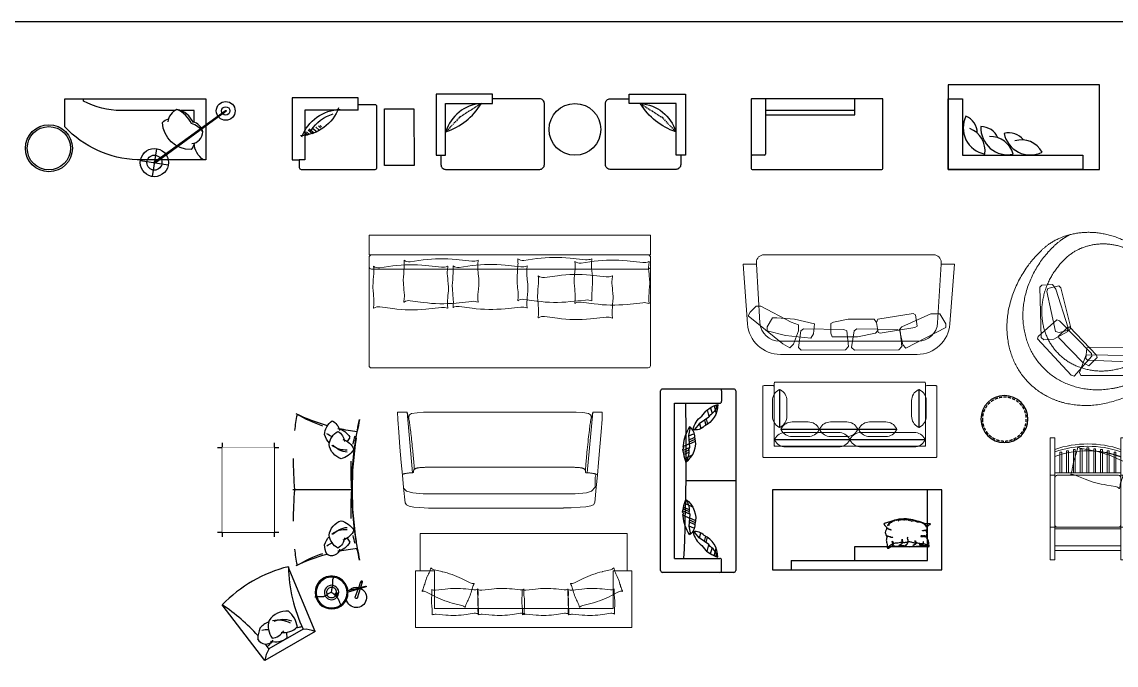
# Model space of a CAD drawing. Header units: millimetres. Extents: x 14385 to 129787, y 107826 to 186798.
# Drawn here: x 54210 to 65846, y 158991 to 165831 of the extents above; entities that cross this region are included whole.
import ezdxf

# ---------------------------------------------------------------- set-up
doc = ezdxf.new("R2010")
doc.units = ezdxf.units.MM
doc.header["$LTSCALE"] = 1000
doc.set_wipeout_variables(frame=1)
doc.linetypes.add('HIDDEN', pattern=[1.875, 1.25, -0.625])
doc.linetypes.add('HIDDEN2', pattern=[0.1875, 0.125, -0.0625])
doc.layers.add('FF-FURN', color=51, linetype='Continuous')
doc.layers.add('wipess', color=8, linetype='Continuous')

# ---------------------------------------------------------------- blocks, each defined once
blk = doc.blocks.new('Cushion-02')
at = {"color": 8}
for p, q in [((462, 21), (442, -63)), ((480, 15), (462, -57)), ((515, 7), (503, -43)), ((533, 5), (524, -34)), ((552, 3), (545, -24))]:
    blk.add_line(p, q, dxfattribs=at)
for points in [[(318, -32), (313, -55)], [(339, -22), (331, -59)], [(361, -16), (360, -17)], [(379, -15), (366, -67)], [(419, -1), (402, -76)]]:
    blk.add_lwpolyline(points, dxfattribs=at)
for centre, radius, start, end in [((294, -478), 561, 56.798, 124.4359), ((294, 480), 563, 235.9968, 303.9184), ((265, -490), 512, 68.3315, 110.5172)]:
    blk.add_arc(centre, radius, start, end, dxfattribs=at)
blk = doc.blocks.new('A$C2D9C62FA')
at = {"color": 0, "linetype": 'Continuous'}
for p, q in [((251, 1235), (260, 1293)), ((772, 1148), (251, 1235)), ((679, 588), (772, 1148)), ((679, 588), (736, 579))]:
    blk.add_line(p, q, dxfattribs=at)
blk.add_lwpolyline([(808, 566), (924, 1259), (273, 1367), (260, 1293), (181, 1306, 0.414214), (158, 1290), (29, 514, 0.414214), (45, 491), (683, 385, 0.414214), (706, 401), (736, 579), (808, 567)], format="xyb", dxfattribs=at)
blk.add_lwpolyline([(646, 308), (595, 0), (0, 99), (51, 407)], close=True, dxfattribs=at)
at = {"color": 3, "linetype": 'Continuous', "xscale": -0.7999999999999999, "yscale": 0.8, "zscale": 0.8, "rotation": 296.8172556218675}
blk.add_blockref('Cushion-02', (722, 798), dxfattribs=at)
blk = doc.blocks.new('做成ACAD TuKuai0654')
at = {"linetype": 'Continuous'}
for p, q in [((-756, -544, -508), (-2, 3, -508)), ((-750, -552, -508), (4, -5, -508))]:
    blk.add_line(p, q, dxfattribs=at)
for radius in [100, 5]:
    blk.add_circle((1, -1, -508), radius, dxfattribs=at)
at = {"linetype": 'Continuous', "ltscale": 0.4}
for radius in [150, 7]:
    blk.add_circle((-757, -551, -508), radius, dxfattribs=at)
at = {"color": 57, "linetype": 'Continuous', "ltscale": 0.4}
blk.add_circle((-757, -551, -508), 80, dxfattribs=at)
at = {"layer": 'FF-FURN', "color": 57, "linetype": 'Continuous', "ltscale": 0.4, "elevation": -508}
for points in [[(-734, -403), (-781, -699)], [(-905, -527), (-609, -574)]]:
    blk.add_lwpolyline(points, dxfattribs=at)
at = {"layer": 'FF-FURN', "color": 57, "linetype": 'Continuous', "ltscale": 0.4}
blk.add_circle((1, -1, -508), 45, dxfattribs=at)
blk = doc.blocks.new('做成ACAD TuKuai0655')
at = {"linetype": 'Continuous'}
for points in [[(0, 0), (0, -650), (-730, -650, -0.192731), (-1500, -300), (-1500, 0), (0, 0)], [(-330, -125), (-902, -125, -0.123635), (-1300, -25), (-1300, 0)], [(0, -650), (-25, -650, -0.233756), (-125, -471, -0.229854)]]:
    blk.add_lwpolyline(points, format="xyb", dxfattribs=at)
at = {"color": 57, "linetype": 'Continuous'}
for points in [[(-133, -257, 0.258955), (-307, -113, 0.270303), (-404, -246, -0.872847)], [(-125, -473, -0.165541), (-156, -539, -0.407809), (-462, -252, -0.121523), (-395, -213, 7.115464)], [(-150, -476, 0.393888), (-32, -350, 0.281154), (-137, -246, -9.61688)]]:
    blk.add_lwpolyline(points, format="xyb", dxfattribs=at)
at = {"color": 58, "linetype": 'Continuous'}
blk.add_lwpolyline([(-32, -350, 0.168627), (-153, -264, 0.178369), (-307, -113, 0.178662)], format="xyb", dxfattribs=at)
at = {"linetype": 'Continuous'}
blk.add_lwpolyline([(-125, -249), (-125, -125), (-264, -125)], dxfattribs=at)
blk.add_circle((-1669, -526), 250, dxfattribs=at)
at = {"color": 57, "linetype": 'Continuous'}
blk.add_circle((-1669, -526), 230, dxfattribs=at)
at = {"layer": 'FF-FURN', "color": 51, "linetype": 'Continuous'}
blk.add_blockref('做成ACAD TuKuai0654', (210, -128, -1819), dxfattribs=at)
blk = doc.blocks.new('做成ACAD TuKuai0609')
at = {"color": 56, "ltscale": 1000}
for centre, radius, start, end in [((-109, -706), 715, 81.2173, 121.9873), ((-315, 294), 431, 246.3085, 316.896)]:
    blk.add_arc(centre, radius, start, end, dxfattribs=at)
at = {"layer": 'FF-FURN', "color": 56, "linetype": 'HIDDEN', "ltscale": 0.010499}
blk.add_lwpolyline([(-488, -100), (-208, -74), (0, 0)], dxfattribs=at)
blk = doc.blocks.new('SHAFA01')
at = {"layer": 'FF-FURN', "color": 51, "linetype": 'Continuous'}
blk.add_lwpolyline([(650, 50), (750, 50, 0.414214), (800, 100), (800, 1100, 0.414214), (750, 1150), (100, 1150, 0.414214), (50, 1100), (50, 600)], format="xyb", dxfattribs=at)
blk.add_lwpolyline([(0, 0), (650, 0), (650, 100), (100, 100), (100, 600), (0, 600), (0, 0)], dxfattribs=at)
at = {"layer": 'FF-FURN', "color": 51, "linetype": 'Continuous', "extrusion": (0, 0, -1), "xscale": -0.9600000000030962, "yscale": 0.9600000000064028, "zscale": -0.9600000000030962, "rotation": 62.98222994405521}
blk.add_blockref('做成ACAD TuKuai0609', (-400, 103), dxfattribs=at)
blk = doc.blocks.new('SHAFA02')
at = {"layer": 'FF-FURN', "color": 51, "linetype": 'Continuous'}
blk.add_lwpolyline([(0, 0), (650, 0), (650, -100), (100, -100), (100, -600), (0, -600), (0, 0)], dxfattribs=at)
blk.add_lwpolyline([(650, -50), (750, -50, -0.414214), (800, -100), (800, -800, -0.414214), (750, -850), (100, -850, -0.414214), (50, -800), (50, -600)], format="xyb", dxfattribs=at)
at = {"layer": 'FF-FURN', "color": 51, "linetype": 'Continuous', "extrusion": (0, 0, -1), "xscale": 0.9600000000030962, "yscale": 0.9600000000030962, "zscale": -0.96, "rotation": 117.0177700559448}
blk.add_blockref('做成ACAD TuKuai0609', (-400, -103), dxfattribs=at)
blk = doc.blocks.new('A$C74F466AE')
blk.add_wipeout([(-471, 489), (-471, -411), (1139, -411), (1139, 489)])
for points in [[(-471, 489), (-471, -411), (1139, -411), (1139, 489)], [(-471, 339), (-321, 339), (-321, -261), (960, -261), (960, -411), (-471, -411)]]:
    blk.add_lwpolyline(points, close=True)
at = {"color": 55}
for centre, radius, start, end in [((-29, 30), 283, 153.6335, 259.0991), ((-364, -29), 202, 1.348, 66.2445), ((-327, -209), 247, 350.9072, 69.7304), ((159, 28), 283, 176.8455, 282.3111), ((-126, -158), 202, 24.56, 89.4565), ((-21, -309), 247, 14.1192, 92.9424), ((170, -224), 202, 38.6688, 103.5653), ((401, 26), 283, 190.9543, 296.4199), ((309, -344), 247, 28.228, 107.0512)]:
    blk.add_arc(centre, radius, start, end, dxfattribs=at)
blk = doc.blocks.new('coffee-table-01')
for p, q in [((6800, -12098), (7450, -12098)), ((6850, -12048), (6850, -13048)), ((7400, -12048), (7400, -13048)), ((6800, -12998), (7450, -12998))]:
    blk.add_line(p, q)
blk.add_wipeout([(6850, -12998), (6850, -12098), (7400, -12098), (7400, -12998)])
blk = doc.blocks.new('A$C5BD51438')
blk.add_wipeout([(-854, -1007), (0, -893), (0, 893), (-854, 1007), (-858, 955), (-862, 912), (-868, 835), (-877, 721), (-884, 597), (-890, 482), (-894, 385), (-898, 234), (-900, 170), (-901, 92), (-901, 39), (-901, 0), (-901, -101), (-900, -168), (-898, -247), (-896, -316), (-892, -430), (-889, -504), (-884, -611), (-869, -833), (-862, -915)])
at = {"lineweight": -3}
blk.add_line((-144, 0), (-901, 0), dxfattribs=at)
at = {"color": 55, "lineweight": -3}
for centre, radius, start, end in [((1765, 446), 2657, 168.8143, 173.2637), ((33, 2458), 1733, 239.6759, 251.5243), ((-401, 743), 101, 8.7893, 129.2277), ((4108, 0), 4251, 167.7859, 169.808), ((-136, 682), 358, 157.009, 176.5136), ((-273, 757), 226, 193.5785, 225.0331), ((-290, 938), 282, 232.0792, 247.4373), ((-215, 551), 222, 118.9903, 172.5349), ((-365, 571), 217, 27.0419, 79.4804), ((-407, 599), 169, 5.3252, 60.212), ((-111, 780), 34.6, 326.3777, 346.4672), ((1197, 320), 1352, 160.4757, 161.0133), ((-212, 610), 226, 187.5785, 251.9977), ((-226, 788), 282, 232.0792, 273.9492), ((-180, 761), 282, 223.1105, 264.9805), ((-322, 435), 217, 21.0419, 73.4804), ((-421, 799), 282, 319.9208, 332.5316), ((4108, 0), 4246, 171.0462, 188.9538), ((1197, 320), 1352, 164.1771, 168.726), ((-355, 668), 282, 284.6616, 326.5316), ((5481, 470), 6373, 180.6184, 184.2333), ((3453, 289), 3609, 178.7676, 184.6013), ((3453, -289), 3609, 175.3987, 181.2324), ((5481, -470), 6373, 175.7667, 179.3816), ((-212, -610), 226, 108.0023, 172.4215), ((-355, -668), 282, 33.4684, 75.3384), ((-226, -788), 282, 86.0508, 127.9208), ((-180, -761), 282, 95.0195, 136.8895), ((-322, -435), 217, 286.5196, 338.9581), ((-273, -757), 226, 134.9669, 166.4215), ((-290, -938), 282, 112.5627, 127.9208), ((-215, -551), 222, 187.4651, 241.0097), ((-365, -571), 217, 280.5196, 332.9581), ((-407, -599), 169, 299.788, 354.6748), ((-421, -799), 282, 27.4684, 40.0792), ((1197, -320), 1352, 191.274, 195.8229), ((1765, -446), 2657, 186.7363, 191.1857), ((33, -2458), 1733, 108.4757, 120.3241), ((-271, -698), 222, 181.4651, 235.0097), ((-467, -725), 169, 293.788, 348.6748), ((1197, -320), 1352, 198.9867, 199.5243), ((4108, 0), 4246, 190.1248, 192.2109)]:
    blk.add_arc(centre, radius, start, end, dxfattribs=at)
at = {"lineweight": -3}
for centre, radius, start, end in [((181, 3135), 2402, 244.384, 254.3977), ((4108, 0), 4246, 167.7891, 169.8752), ((181, 3135), 2402, 258.2542, 263.9478), ((3933, -14), 4077, 169.2569, 190.2746), ((239, -3267), 2546, 105.8776, 115.5087), ((239, -3267), 2546, 97.1612, 102.3755), ((4108, 0), 4251, 190.0359, 192.2141)]:
    blk.add_arc(centre, radius, start, end, dxfattribs=at)
blk = doc.blocks.new('STAND-L2')
at = {"color": 0, "linetype": 'ByBlock'}
for p, q in [((-90, 150), (-28, 117)), ((-30, 135), (-85, 160)), ((-15, -2), (-37, 202)), ((-5, 123), (-18, 203)), ((-17, 111), (113, 42)), ((119, 65), (-10, 125)), ((-5, 123), (-5, 125)), ((15, 2), (-1, 103))]:
    blk.add_line(p, q, dxfattribs=at)
at = {"color": 53, "linetype": 'ByBlock'}
for p, q in [((261, -1), (224, 16)), ((225, -17), (246, -28))]:
    blk.add_line(p, q, dxfattribs=at)
at = {"color": 0, "linetype": 'ByBlock', "flags": 128}
for points in [[(-17, 202, -1), (-37, 202, -1)], [(515, 0, -1), (109, 0, -1)]]:
    blk.add_lwpolyline(points, format="xyb", close=True, dxfattribs=at)
at = {"color": 55, "linetype": 'ByBlock', "flags": 128}
blk.add_lwpolyline([(502, 0, -1), (121, 0, -1)], format="xyb", close=True, dxfattribs=at)
at = {"color": 55, "linetype": 'ByBlock'}
for points in [[(316, -6), (315, 3), (314, 12), (314, 19), (314, 26), (314, 32), (314, 37), (315, 42), (315, 47), (315, 51), (315, 56), (315, 60), (314, 64), (314, 68), (314, 72), (314, 76), (314, 80), (314, 83), (314, 87), (314, 90), (315, 94), (315, 97), (315, 101), (316, 104), (316, 108), (317, 112), (318, 115), (318, 119), (319, 122), (320, 126), (321, 130), (322, 134), (323, 137), (324, 141), (325, 145), (326, 148), (326, 152), (327, 156), (327, 161), (327, 165), (327, 170), (326, 175), (324, 180), (323, 186), (321, 191), (319, 197), (317, 203)], [(320, 6), (311, 2), (303, -2), (296, -6), (289, -10), (284, -13), (279, -16), (274, -19), (270, -22), (266, -24), (262, -26), (258, -29), (255, -31), (251, -33), (248, -35), (244, -37), (241, -40), (238, -42), (235, -45), (232, -48), (229, -50), (226, -53), (223, -56), (221, -60), (218, -63), (215, -66), (212, -70), (209, -74), (207, -77), (204, -81), (201, -86), (198, -90), (194, -95), (191, -100), (187, -106), (183, -111), (179, -118), (174, -124), (168, -131), (163, -138)], [(311, 3), (321, -2), (329, -7), (336, -12), (342, -17), (348, -22), (353, -27), (357, -31), (361, -36), (365, -40), (368, -44), (371, -48), (375, -51), (378, -54), (381, -57), (384, -60), (387, -63), (390, -65), (393, -67), (397, -69), (400, -71), (403, -72), (407, -73), (410, -74), (414, -75), (417, -76), (420, -77), (424, -77), (427, -78), (431, -78), (434, -79), (437, -79), (441, -80), (444, -80), (448, -80), (451, -81), (455, -82), (459, -82), (462, -83), (466, -84), (470, -85), (475, -86), (479, -88), (484, -89), (488, -91), (493, -93), (497, -95), (500, -97), (504, -99)], [(311, 3), (321, -2), (329, -7), (336, -12), (342, -17), (348, -22), (353, -27), (357, -31), (361, -36), (365, -40), (368, -44), (371, -48), (375, -51), (378, -54), (381, -57), (384, -60), (387, -63), (390, -65), (393, -67), (397, -69), (400, -71), (403, -72), (407, -73), (410, -74), (414, -75), (417, -76), (420, -77), (424, -77), (427, -78), (431, -78), (434, -79), (437, -79), (441, -80), (444, -80), (448, -80), (451, -81), (455, -82), (459, -82), (462, -83), (466, -84), (470, -85), (475, -86), (479, -88), (484, -89), (488, -91), (493, -93), (493, -93)]]:
    blk.add_lwpolyline(points, dxfattribs=at)
at = {"color": 53, "linetype": 'ByBlock', "flags": 128}
for points in [[(401, 0, -1), (223, 0, -1)], [(269, -15, -1), (238, -15, -1)], [(375, 0, -1), (248, 0, -1)]]:
    blk.add_lwpolyline(points, format="xyb", close=True, dxfattribs=at)
at = {"color": 0, "linetype": 'ByBlock'}
for centre, radius, start, end in [((-88, 155), 5.65, 60.9807, 248.9517), ((0, 0), 125, 105.6531, 336.6864), ((-13, 118), 7.77, 62.0272, 242.0272), ((0, 0), 15, 184.9374, 10.5685), ((0, 0), 15, 184.9374, 10.5685), ((0, 0), 125, 35.9414, 92.2707)]:
    blk.add_arc(centre, radius, start, end, dxfattribs=at)
blk = doc.blocks.new('LNG32E')
blk.add_wipeout([(308, -25), (-308, -25), (-406, -764), (-386, -796), (-367, -814), (-345, -827), (-326, -834), (-308, -838), (-274, -838), (308, -838), (335, -834), (352, -828), (366, -820), (386, -802), (394, -791), (402, -775), (406, -764)])
at = {"color": 0, "linetype": 'ByBlock'}
for p, q in [((-308, -25), (-406, -764)), ((-308, -25), (308, -25)), ((-209, -109), (209, -109)), ((308, -25), (406, -764))]:
    blk.add_line(p, q, dxfattribs=at)
for centre, radius, start, end in [((-1892, 40), 1689, 331.5745, 354.9468), ((-101, 119), 252, 214.7808, 244.4741), ((101, 119), 252, 295.5259, 325.2192), ((2160, 121), 1964, 186.7077, 188.6578), ((2160, 121), 1964, 192.0997, 206.771)]:
    blk.add_arc(centre, radius, start, end, dxfattribs=at)
at = {"color": 55, "lineweight": -3}
for centre, radius, start, end in [((219, -240), 268, 152.4876, 165.0984), ((10, -320), 206, 45.5388, 97.9773), ((80, -259), 268, 158.4876, 200.3576), ((-119, -361), 206, 51.5388, 103.9773), ((104, -93), 268, 211.0699, 252.9399), ((55, -338), 161, 64.8072, 119.694), ((-87, -215), 211, 312.4843, 6.0288), ((164, -255), 96.3, 355.7915, 116.2299), ((57, -72), 268, 220.0386, 261.9086), ((105, -148), 215, 259.9861, 291.4407), ((255, -62), 268, 237.5818, 252.9399), ((-29, -81), 340, 308.5056, 328.0102), ((-43, -180), 215, 233.0215, 297.4407)]:
    blk.add_arc(centre, radius, start, end, dxfattribs=at)
at = {"color": 55, "linetype": 'ByBlock'}
for start, end in [(248.7397, 254.4647), (284.3592, 291.2603)]:
    blk.add_arc((0, 388), 566, start, end, dxfattribs=at)
blk.add_arc((0, 645), 1466, 253.9045, 286.0955)
blk = doc.blocks.new('A$C2E407653')
at = {"color": 0}
for p, q in [((524, 0), (-866, 0)), ((-721, 0), (-721, -590)), ((-871, -5), (-871, -740)), ((529, -740), (529, -5)), ((-731, -600), (-861, -600)), ((-861, -750), (519, -750))]:
    blk.add_line(p, q, dxfattribs=at)
at = {"color": 53}
for p, q in [((229, -170), (229, 0)), ((-721, -120), (229, -120)), ((-721, -170), (229, -170))]:
    blk.add_line(p, q, dxfattribs=at)
at = {"color": 0}
for centre, radius, start, end in [((-866, -5), 5, 90, 180), ((524, -5), 5, 0, 90), ((-861, -590), 10, 180, 270), ((-731, -590), 10, 270, 0), ((-731, -590), 10, 270, 0), ((-861, -740), 10, 180, 270), ((519, -740), 10, 270, 0)]:
    blk.add_arc(centre, radius, start, end, dxfattribs=at)
blk = doc.blocks.new('A$C24DB185D')
blk.add_wipeout([(-1025, 353), (-979, -282), (-963, -366), (-923, -448), (-868, -513), (-802, -562), (-722, -595), (-664, -605), (-630, -607), (824, -607), (891, -601), (1023, -545), (1102, -470), (1130, -428), (1160, -356), (1173, -282), (1173, -282), (1220, 353), (1080, 353), (1080, 375), (1075, 400), (1062, 423), (1039, 443), (1018, 451), (1000, 453), (-805, 453), (-842, 444), (-862, 430), (-874, 415), (-885, 373), (-885, 353)]).dxf.layer = 'wipess'
at = {"lineweight": 5, "flags": 128}
for points in [[(1173, -282, -0.393052), (824, -607), (-630, -607, -0.393052), (-979, -282), (-1025, 353), (-885, 353), (-847, -270, 0.396487), (-638, -467), (832, -467, 0.396487), (1042, -270), (1080, 353), (1220, 353)], [(1000, 453, -0.414214), (1080, 373), (1080, 353), (1042, -270, -0.396487), (832, -467), (-638, -467, -0.396487), (-847, -270), (-885, 353), (-885, 373, -0.414214), (-805, 453), (1000, 453)]]:
    blk.add_lwpolyline(points, format="xyb", close=True, dxfattribs=at)
at = {"color": 57, "lineweight": 5}
for points in [[(-439, -292), (-439, -357), (-489, -497), (-529, -537), (-604, -494), (-974, -197), (-951, -157), (-889, -95), (-839, -95), (-514, -262)], [(-279, -387), (-305, -432), (-574, -407), (-769, -357), (-769, -312), (-714, -217), (-669, -217), (-479, -232), (-269, -282)], [(407, -352), (381, -382), (191, -418), (-79, -418), (-94, -382), (-94, -277), (-64, -262), (91, -233), (366, -233), (391, -267)], [(826, -307), (806, -187), (781, -172), (406, -232), (391, -267), (411, -372), (431, -382), (801, -322)], [(1067, -174), (971, -174), (663, -314), (637, -340), (671, -506), (705, -540), (1131, -322), (1131, -280)], [(61, -557), (96, -522), (76, -357), (46, -342), (-384, -335), (-414, -357), (-439, -532), (-409, -562)], [(628, -557), (663, -522), (643, -357), (613, -342), (183, -335), (153, -357), (127, -532), (157, -562)]]:
    blk.add_lwpolyline(points, close=True, dxfattribs=at)
blk = doc.blocks.new('A$C589159A5')
at = {"color": 57, "lineweight": 5}
for points in [[(-164, -352), (-315, -432), (-422, -441), (-449, -414), (-465, 119), (-442, 142), (-327, 150), (-293, 97), (-163, -313)], [(-97, -825), (-130, -816), (-489, -431), (-482, -406), (-283, -228), (-255, -237), (85, -587), (89, -612)], [(-152, -304), (-169, -309), (-268, -405), (-262, -420), (-7, -682), (59, -716), (148, -629), (141, -602), (-149, -303)], [(494, -670), (506, -533), (477, -525), (67, -519), (36, -526), (25, -637), (43, -656), (475, -674)], [(-28, -819), (-43, -786), (29, -600), (491, -607), (510, -626), (493, -801), (473, -821)]]:
    blk.add_lwpolyline(points, close=True, dxfattribs=at)
blk.add_lwpolyline([(-145, -334), (-259, -363), (-296, -352), (-388, 74), (-379, 105), (-262, 135), (-240, 112), (-136, -300), (-146, -334)], dxfattribs=at)
at = {"lineweight": 5}
for points, knots in [([(-165, -1119), (-415, -1067), (-755, -717), (-843, -215), (-657, 306), (-451, 506), (-302, 652), (128, 729), (572, 572), (912, 222), (1056, -227), (966, -654), (817, -799), (611, -999), (85, -1170), (-165, -1119)], [0, 0, 0, 1, 2, 3, 4, 4, 5, 6, 7, 8, 9, 10, 10, 11, 12, 12, 12]), ([(437, -926), (195, -1002), (-267, -901), (-585, -574), (-672, -109), (-506, 370), (-318, 552), (-239, 629), (-144, 678)], [0, 0, 0, 1, 2, 3, 4, 5, 5, 6, 6, 6]), ([(893, -266), (854, -429), (737, -542), (593, -682), (218, -796), (-143, -713), (-393, -456), (-466, -93), (-341, 279), (-197, 419), (-80, 533), (248, 601), (582, 492), (833, 234), (932, -103), (893, -266)], [0, 0, 0, 1, 1, 2, 3, 4, 5, 6, 7, 7, 8, 9, 10, 11, 12, 12, 12]), ([(893, -266), (854, -429), (737, -542), (593, -682), (218, -796), (-143, -713), (-393, -456), (-466, -93), (-341, 279), (-197, 419), (-80, 533), (248, 601), (582, 492), (833, 234), (932, -103), (893, -266)], [0, 0, 0, 1, 1, 2, 3, 4, 5, 6, 7, 7, 8, 9, 10, 11, 12, 12, 12]), ([(998, -497), (946, -591), (866, -667), (679, -850), (437, -926)], [0, 0, 0, 1, 1, 2, 2, 2])]:
    blk.add_open_spline(points, degree=2, knots=knots, dxfattribs=at)
blk = doc.blocks.new('A$C55A3795E')
blk.add_wipeout([(-921, 144), (-930, 140), (-933, 132), (-933, -608), (-930, -617), (-921, -620), (905, -620), (913, -617), (917, -608), (917, 132), (913, 140), (905, 144), (809, 144), (800, 140), (797, 132), (797, 166), (792, 176), (783, 180), (-800, 180), (-807, 178), (-809, 176), (-813, 169), (-813, 166), (-813, 132), (-816, 138), (-819, 142), (-823, 144), (-825, 144)]).dxf.layer = 'wipess'
at = {"linetype": 'Continuous', "lineweight": 5, "flags": 128}
for points in [[(-921, -620, -0.414214), (-933, -608), (-933, 132, -0.414214), (-921, 144), (-825, 144, -0.414214), (-813, 132), (-813, -500), (797, -500), (797, 132, -0.414214), (809, 144), (905, 144, -0.414214), (917, 132), (917, -608, -0.414214), (905, -620)], [(85, 180), (-230, 180), (-357, 180), (-800, 180, 0.414214), (-813, 166), (-813, -158), (-813, -486, 0.414214), (-800, -500), (-357, -500), (-230, -500), (-22, -500), (384, -500), (783, -500, 0.414214), (797, -486), (797, -158), (797, 166, 0.414214), (783, 180), (384, 180)]]:
    blk.add_lwpolyline(points, format="xyb", close=True, dxfattribs=at)
at = {"color": 57, "linetype": 'Continuous', "lineweight": 5, "flags": 128}
for points in [[(-832, -16, -0.280156), (-763, 99), (-756, 102), (-756, -300), (-763, -297, -0.280156), (-832, -182)], [(-755, 104, 0.414214), (-756, 103), (-756, -300, 0.414214), (-755, -302), (-754, -302, 0.414214), (-753, -300), (-753, 103, 0.414214), (-754, 104)], [(-677, -16, 0.280156), (-747, 99), (-753, 102), (-753, -300), (-747, -297, 0.280156), (-677, -182)], [(649, -16, -0.280156), (718, 99), (725, 102), (725, -300), (718, -297, -0.280156), (649, -182)], [(726, 104, 0.414214), (725, 103), (725, -300, 0.414214), (726, -302), (727, -302, 0.414214), (728, -300), (728, 103, 0.414214), (727, 104)], [(804, -16, 0.280156), (734, 99), (728, 102), (728, -300), (734, -297, 0.280156), (804, -182)], [(-742, -320, 0.414214), (-741, -322), (-334, -322, 0.414214), (-333, -320), (-333, -319, 0.414214), (-334, -318), (-741, -318, 0.414214), (-742, -319)], [(-623, -242, 0.280156), (-737, -312), (-740, -318), (-334, -318), (-337, -312, 0.280156), (-452, -242)], [(-623, -397, -0.280156), (-737, -328), (-740, -322), (-334, -322), (-337, -328, -0.280156), (-452, -397)], [(-332, -320, 0.414214), (-331, -322), (76, -322, 0.414214), (77, -320), (77, -319, 0.414214), (76, -318), (-331, -318, 0.414214), (-332, -319)], [(-213, -242, 0.280156), (-327, -312), (-330, -318), (76, -318), (73, -312, 0.280156), (-42, -242)], [(-213, -397, -0.280156), (-327, -328), (-330, -322), (76, -322), (73, -328, -0.280156), (-42, -397)], [(83, -320, 0.414214), (84, -322), (491, -322, 0.414214), (492, -320), (492, -319, 0.414214), (491, -318), (84, -318, 0.414214), (83, -319)], [(202, -242, 0.280156), (88, -312), (85, -318), (491, -318), (488, -312, 0.280156), (373, -242)], [(202, -397, -0.280156), (88, -328), (85, -322), (491, -322), (488, -328, -0.280156), (373, -397)], [(-811, -431, 0.414214), (-810, -432), (-10, -432, 0.414214), (-8, -431), (-8, -430, 0.414214), (-10, -429), (-810, -429, 0.414214), (-811, -430)], [(-692, -353, 0.280156), (-806, -423), (-809, -429), (-10, -429), (-13, -423, 0.280156), (-128, -353)], [(-692, -508, -0.280156), (-806, -438), (-809, -432), (-10, -432), (-13, -438, -0.280156), (-128, -508)], [(794, -431, -0.414214), (793, -432), (-7, -432, -0.414214), (-8, -431), (-8, -430, -0.414214), (-7, -429), (793, -429, -0.414214), (794, -430)], [(675, -353, -0.280156), (789, -423), (792, -429), (-7, -429), (-4, -423, -0.280156), (111, -353)], [(675, -508, 0.280156), (789, -438), (792, -432), (-7, -432), (-4, -438, 0.280156), (111, -508)]]:
    blk.add_lwpolyline(points, format="xyb", close=True, dxfattribs=at)
blk = doc.blocks.new('A$C128E40A1')
blk.add_wipeout([(-560, 313), (-560, -537), (1240, -537), (1240, 313)]).translate(0, 0, 0).dxf.layer = 'FF-FURN'
blk.add_line((-360, -437, 0), (-360, -537, 0))
at = {"extrusion": (1.09052e-09, 1.27496e-10, 1), "elevation": 0}
blk.add_lwpolyline([(-360, -437), (1090, -437), (1090, 313)], dxfattribs=at)
at = {"color": 57, "linetype": 'Continuous', "extrusion": (1.09052e-09, 1.27496e-10, 1), "elevation": 0}
blk.add_lwpolyline([(315, -437), (315, -287), (1090, -287)], dxfattribs=at)
at = {"color": 57, "linetype": 'Continuous'}
blk.add_open_spline([(625, -50, 0), (647, -35, 0), (704, -25, 0), (758, 1, 0), (891, 11, 0), (1005, -24, 0), (1073, -52, 0), (1141, -45, 0), (1084, -67, 0), (1087, -92, 0), (1084, -107, 0), (1078, -113, 0), (1077, -120, 0), (1076, -130, 0), (1085, -141, 0), (1084, -162, 0), (1079, -176, 0), (1076, -184, 0), (1086, -200, 0), (1102, -226, 0), (1103, -260, 0), (1114, -305, 0), (1062, -274, 0), (1023, -281, 0), (978, -286, 0), (927, -290, 0), (874, -292, 0), (831, -274, 0), (787, -282, 0), (751, -286, 0), (710, -277, 0), (691, -300, 0), (653, -312, 0), (666, -259, 0), (643, -226, 0), (665, -181, 0), (623, -139, 0), (665, -94, 0), (643, -72, 0), (625, -50, 0)], degree=3, knots=[574.488931, 574.488931, 574.488931, 574.488931, 593.743388, 652.561668, 724.278351, 843.564103, 873.614186, 898.007372, 922.023299, 938.840884, 947.825192, 951.055682, 955.299653, 960.570309, 970.697527, 982.817175, 1000.194369, 1000.194369, 1000.194369, 1036.952616, 1057.333191, 1073.042542, 1107.352112, 1124.52424, 1157.602459, 1196.311904, 1227.774978, 1262.125887, 1285.814271, 1314.445384, 1337.332884, 1360.067517, 1373.713051, 1399.534729, 1429.990952, 1454.732049, 1486.793659, 1524.660182, 1538.297797, 1538.297797, 1538.297797, 1538.297797], dxfattribs=at)
at = {"color": 58, "linetype": 'Continuous'}
for points in [[(699, -24, 0), (687, -36, 0), (679, -43, 0), (673, -51, 0), (666, -66, 0), (663, -69, 0), (676, -56, 0), (683, -50, 0), (691, -39, 0), (703, -31, 0), (714, -25, 0), (726, -17, 0), (735, -15, 0), (746, -9, 0), (758, -8, 0), (761, -10, 0), (766, -6, 0), (779, -10, 0), (784, -16, 0), (786, -3, 0), (800, -6, 0), (801, -1, 0), (810, -1, 0), (819, -1, 0), (828, -2, 0), (844, -4, 0), (855, -1, 0), (863, -3, 0), (872, -3, 0), (879, -3, 0), (896, -11, 0), (899, -7, 0), (911, -11, 0), (910, -16, 0), (917, -15, 0), (921, -20, 0), (929, -14, 0), (933, -9, 0), (942, -15, 0), (948, -14, 0), (963, -20, 0), (972, -23, 0), (987, -26, 0), (1000, -26, 0), (1010, -30, 0)], [(653, -88, 0), (663, -90, 0), (674, -102, 0), (689, -106, 0), (704, -113, 0), (692, -112, 0), (687, -109, 0), (681, -107, 0), (671, -104, 0), (662, -97, 0), (656, -94, 0), (653, -94, 0)], [(673, -51, 0), (676, -58, 0), (683, -62, 0), (678, -56, 0), (676, -53, 0)], [(1057, -46, 0), (1065, -53, 0), (1071, -61, 0), (1074, -73, 0), (1079, -82, 0), (1075, -76, 0), (1071, -69, 0), (1069, -64, 0), (1062, -58, 0), (1046, -45, 0), (1037, -40, 0), (1030, -36, 0), (1016, -31, 0), (1008, -28, 0)], [(1077, -118, 0), (1063, -120, 0), (1059, -119, 0), (1049, -122, 0), (1035, -121, 0), (1037, -118, 0), (1043, -119, 0), (1052, -116, 0), (1062, -115, 0), (1072, -115, 0), (1080, -110, 0), (1084, -107, 0)], [(651, -168, 0), (656, -172, 0), (664, -179, 0), (687, -181, 0), (697, -187, 0), (711, -190, 0), (721, -191, 0), (705, -192, 0), (699, -191, 0), (691, -185, 0), (685, -185, 0), (671, -182, 0), (664, -182, 0), (658, -182, 0), (655, -183, 0)], [(827, -248, 0), (822, -251, 0), (816, -258, 0), (806, -266, 0), (795, -273, 0), (789, -274, 0), (795, -271, 0), (799, -269, 0), (805, -263, 0), (813, -259, 0), (819, -253, 0), (825, -248, 0), (824, -246, 0), (820, -239, 0), (820, -228, 0), (817, -223, 0), (820, -212, 0), (819, -216, 0), (821, -224, 0), (822, -234, 0), (825, -247, 0), (825, -250, 0)], [(884, -242, 0), (876, -249, 0), (871, -258, 0), (864, -271, 0), (856, -275, 0), (850, -281, 0), (859, -278, 0), (863, -271, 0), (870, -267, 0), (875, -257, 0), (879, -251, 0), (881, -244, 0), (883, -235, 0), (882, -226, 0), (880, -209, 0), (877, -201, 0), (881, -189, 0), (874, -200, 0), (882, -213, 0), (880, -221, 0), (881, -240, 0), (880, -244, 0)], [(972, -256, 0), (961, -260, 0), (959, -267, 0), (950, -270, 0), (941, -276, 0), (932, -276, 0), (939, -274, 0), (947, -269, 0), (954, -266, 0), (959, -260, 0), (966, -255, 0), (967, -253, 0), (967, -246, 0), (962, -243, 0), (958, -237, 0), (956, -227, 0), (960, -230, 0), (963, -236, 0), (967, -242, 0), (972, -249, 0), (969, -254, 0), (970, -258, 0)], [(1076, -184, 0), (1060, -185, 0), (1052, -180, 0), (1042, -183, 0), (1028, -181, 0), (1019, -181, 0), (1020, -177, 0), (1029, -176, 0), (1035, -177, 0), (1048, -177, 0), (1060, -176, 0), (1076, -184, 0)], [(1106, -289, 0), (1094, -278, 0), (1084, -275, 0), (1070, -268, 0), (1049, -264, 0), (1031, -262, 0), (1008, -257, 0), (985, -254, 0), (943, -251, 0), (911, -242, 0), (872, -243, 0), (833, -249, 0), (802, -246, 0), (772, -252, 0), (722, -259, 0), (693, -277, 0), (680, -287, 0), (665, -303, 0)], [(727, -258, 0), (723, -263, 0), (722, -269, 0), (721, -274, 0), (718, -277, 0), (720, -269, 0), (721, -261, 0), (722, -254, 0), (718, -247, 0), (713, -240, 0), (716, -233, 0), (719, -240, 0), (724, -247, 0), (729, -254, 0), (726, -258, 0)], [(1042, -264, 0), (1044, -257, 0), (1044, -250, 0), (1046, -242, 0), (1044, -237, 0), (1043, -240, 0), (1044, -244, 0), (1042, -252, 0), (1040, -259, 0), (1038, -263, 0), (1033, -262, 0), (1027, -264, 0), (1017, -267, 0), (1011, -267, 0), (1002, -268, 0), (1008, -270, 0), (1020, -267, 0), (1029, -265, 0), (1036, -264, 0), (1042, -263, 0), (1039, -264, 0)], [(1085, -274, 0), (1084, -267, 0), (1093, -261, 0), (1092, -255, 0), (1091, -249, 0), (1090, -252, 0), (1091, -258, 0), (1088, -262, 0), (1084, -265, 0), (1079, -271, 0), (1073, -275, 0), (1068, -275, 0), (1063, -275, 0), (1064, -279, 0), (1074, -277, 0), (1080, -276, 0), (1082, -274, 0)]]:
    blk.add_spline(points, degree=3, dxfattribs=at)
at = {"layer": 'wipess', "extrusion": (1.09052e-09, 1.27496e-10, 1), "elevation": 0}
blk.add_lwpolyline([(-260, 313), (-560, 313), (-560, -537), (1240, -537), (1240, 313), (-260, 313)], dxfattribs=at)
blk = doc.blocks.new('A$C13975D1D')
at = {"color": 8}
blk.add_wipeout([(0, -300), (33, -298), (75, -290), (107, -280), (145, -263), (183, -238), (218, -206), (240, -179), (261, -148), (275, -119), (291, -73), (298, -36), (299, -23), (300, 8), (297, 46), (292, 68), (279, 110), (262, 145), (248, 169), (229, 194), (211, 213), (196, 227), (176, 243), (154, 257), (129, 271), (108, 280), (65, 293), (29, 299), (0, 300), (-36, 298), (-71, 291), (-106, 281), (-138, 267), (-169, 248), (-189, 233), (-207, 217), (-219, 205), (-239, 181), (-259, 152), (-273, 123), (-288, 84), (-298, 39), (-300, 0), (-298, -30), (-294, -57), (-286, -92), (-271, -129), (-251, -164), (-233, -189), (-199, -224), (-163, -252), (-126, -272), (-87, -287), (-49, -296), (-19, -299), (-10, -300)], dxfattribs=at)
blk.add_circle((0, 0), 300)
at = {"color": 55, "linetype": 'HIDDEN2', "ltscale": 0.3}
blk.add_circle((0, 0), 280, dxfattribs=at)
blk = doc.blocks.new('A$C3EA21593')
blk.add_wipeout([(-979, 869), (-1079, 869), (-1077, 785), (-1034, 266), (-999, -93), (-985, -117), (-957, -131), (-905, -140), (-816, -145), (-749, -151), (703, -149), (786, -147), (909, -138), (975, -128), (996, -118), (1010, -102), (1017, -90), (1065, 418), (1095, 806), (1096, 871), (997, 871), (981, 812), (971, 842), (950, 857), (891, 866), (753, 871), (685, 871), (-666, 869), (-803, 868), (-932, 854), (-953, 840), (-963, 810), (-979, 868)]).dxf.layer = 'wipess'
at = {"color": 55, "linetype": 'Continuous', "lineweight": 5}
for p, q in [((-979, 869), (-920, 223)), ((997, 871), (938, 225))]:
    blk.add_line(p, q, dxfattribs=at)
at = {"linetype": 'Continuous', "lineweight": 5}
blk.add_line((-678, 285), (685, 285), dxfattribs=at)
blk.add_lwpolyline([(-905, -140), (-957, -131), (-985, -117), (-999, -93), (-1015, 67), (-1028, 198), (-1040, 333), (-1055, 498), (-1067, 657), (-1077, 793), (-1079, 869), (-979, 869), (-963, 810), (-953, 840), (-932, 854), (-873, 864), (-803, 868), (-685, 868), (-685, 869), (-666, 869), (-519, 869), (685, 869), (685, 871), (821, 871), (891, 866), (950, 857), (971, 842), (981, 812), (997, 871), (1097, 871), (1095, 795), (1085, 659), (1073, 500), (1058, 336), (1046, 200), (1033, 69), (1017, -90), (1003, -114), (975, -128), (923, -138), (861, -141), (767, -149), (703, -149), (685, -149), (685, -151), (-519, -151), (-519, -151), (-685, -151), (-749, -151), (-843, -143)], close=True, dxfattribs=at)
blk.add_lwpolyline([(-1014, 57), (-983, 29), (-916, 11), (-809, 0), (809, 0), (929, 11), (983, 30), (1022, 71), (1022, 176), (1029, 202)], dxfattribs=at)
blk.add_open_spline([(-963, 810), (-955, 804), (-905, 338), (-901, 263)], degree=2, knots=[0, 0, 0, 1, 1.789964, 1.789964, 1.789964], dxfattribs=at)
for points in [[(981, 812), (973, 806), (917, 285), (918, 234)], [(-931, 225), (-921, 225), (-910, 228), (-911, 236)], [(-911, 236), (-912, 273), (-794, 285), (-678, 285)], [(918, 237), (920, 274), (801, 285), (685, 285)], [(938, 225), (928, 225), (917, 228), (918, 237)], [(-1029, 201), (-1029, 213), (-951, 225), (-931, 225)], [(1036, 202), (1036, 213), (958, 225), (938, 225)]]:
    blk.add_open_spline(points, degree=2, dxfattribs=at)
blk = doc.blocks.new('A$C5DAA388C')
blk.add_wipeout([(-1921, 548), (-1921, -837), (-1913, -855), (-1896, -862), (1047, -862), (1065, -855), (1072, -837), (1072, 548)]).dxf.layer = 'wipess'
at = {"linetype": 'Continuous', "lineweight": 9}
blk.add_lwpolyline([(-1921, 338), (-1921, 548), (1072, 548), (1072, 338)], close=True, dxfattribs=at)
at = {"linetype": 'Continuous', "lineweight": 15, "flags": 128}
for points in [[(-1896, -862, -0.414236), (-1921, -837), (-1921, 313, -0.414191), (-1896, 338), (1047, 338, -0.414236), (1072, 313), (1072, -837, -0.414191), (1047, -862)], [(-1894, 188, -0.414279), (-1921, 215), (-1921, 312, -0.414149), (-1894, 338), (1046, 338, -0.414279), (1072, 312), (1072, 215, -0.414149), (1046, 188)]]:
    blk.add_lwpolyline(points, format="xyb", close=True, dxfattribs=at)
at = {"color": 55, "linetype": 'Continuous', "lineweight": 15, "flags": 128}
for points in [[(-1873, 219, 0.199535), (-1809, 202), (-1807, 202), (-1669, 221), (-1669, 221, -0.059888), (-1317, 226), (-1151, 209, 0.122526), (-1086, 218), (-1085, 218), (-1088, 177, 0.041556), (-1088, 121), (-1084, 80), (-1083, 73), (-1079, 24, -0.040081), (-1078, -43), (-1082, -93), (-1084, -114), (-1086, -149, 0.032854), (-1086, -195), (-1084, -229), (-1086, -229, 0.123064), (-1151, -220), (-1317, -237, -0.059888), (-1669, -232), (-1669, -232), (-1807, -213, 0.171694), (-1870, -226), (-1873, -228), (-1870, -186, 0.041141), (-1870, -131), (-1874, -90), (-1874, -84), (-1879, -34, -0.040081), (-1879, 32), (-1876, 82), (-1874, 104), (-1871, 144, 0.035063), (-1871, 193), (-1873, 219)], [(-1549, 283, 0.199535), (-1486, 266), (-1483, 267), (-1345, 285), (-1345, 285, -0.059888), (-994, 291), (-828, 273, 0.122526), (-762, 282), (-761, 283), (-764, 241, 0.041556), (-764, 186), (-760, 144), (-760, 138), (-755, 88, -0.040081), (-755, 22), (-759, -28), (-760, -50), (-763, -85, 0.032854), (-763, -130), (-761, -165), (-762, -164, 0.123064), (-828, -155), (-994, -173, -0.059888), (-1345, -167), (-1345, -167), (-1483, -148, 0.171694), (-1547, -162), (-1550, -163), (-1546, -122, 0.041141), (-1547, -67), (-1550, -26), (-1551, -20), (-1555, 30, -0.040081), (-1556, 96), (-1552, 147), (-1551, 168), (-1548, 209, 0.035063), (-1548, 257), (-1549, 283)], [(-1028, 222, 0.199535), (-965, 206), (-962, 206), (-824, 225), (-824, 225, -0.059888), (-473, 230), (-307, 212, 0.122526), (-241, 222), (-240, 222), (-243, 180, 0.041556), (-243, 125), (-239, 83), (-239, 77), (-234, 27, -0.040081), (-234, -39), (-237, -89), (-239, -111), (-241, -145, 0.032854), (-242, -191), (-240, -226), (-241, -225, 0.123064), (-307, -216), (-473, -233, -0.059888), (-824, -228), (-824, -228), (-962, -209, 0.171694), (-1026, -222), (-1028, -224), (-1025, -182, 0.041141), (-1026, -128), (-1029, -86), (-1030, -80), (-1034, -30, -0.040081), (-1035, 36), (-1031, 86), (-1030, 108), (-1027, 148, 0.035063), (-1027, 197), (-1028, 222)], [(-340, 298, 0.199535), (-276, 281), (-274, 281), (-136, 300), (-135, 300, -0.059888), (216, 305), (382, 288, 0.122526), (447, 297), (449, 297), (445, 255, 0.041556), (446, 200), (449, 158), (450, 152), (454, 102, -0.040081), (455, 36), (451, -14), (450, -36), (447, -70, 0.032854), (447, -116), (449, -151), (448, -150, 0.123064), (382, -141), (216, -158, -0.059888), (-135, -153), (-136, -153), (-274, -134, 0.171694), (-337, -147), (-340, -149), (-337, -107, 0.041141), (-337, -53), (-341, -11), (-341, -5), (-346, 45, -0.040081), (-346, 111), (-342, 161), (-341, 183), (-338, 223, 0.035063), (-338, 272), (-340, 298)], [(268, 269, 0.199535), (331, 252), (334, 252), (472, 271), (472, 271, -0.059888), (823, 276), (989, 259, 0.122526), (1055, 268), (1056, 269), (1053, 227, 0.041556), (1053, 171), (1057, 130), (1057, 124), (1062, 74, -0.040081), (1062, 8), (1059, -42), (1057, -64), (1055, -99, 0.032854), (1054, -145), (1056, -179), (1055, -179, 0.123064), (989, -169), (823, -187, -0.059888), (472, -181), (472, -181), (334, -163, 0.171694), (270, -176), (268, -177), (271, -136, 0.041141), (270, -81), (267, -40), (266, -34), (262, 16, -0.040081), (261, 82), (265, 132), (267, 154), (269, 194, 0.035063), (269, 243), (268, 269)], [(-122, 116, 0.199535), (-58, 99), (-56, 99), (82, 118), (83, 118, -0.059888), (434, 123), (600, 106, 0.122526), (665, 115), (666, 115), (663, 74, 0.041556), (663, 18), (667, -23), (668, -30), (672, -79, -0.040081), (673, -146), (669, -196), (667, -217), (665, -252, 0.032854), (665, -298), (667, -332), (665, -332, 0.123064), (600, -323), (434, -340, -0.059888), (83, -335), (82, -335), (-56, -316, 0.171694), (-119, -329), (-122, -331), (-119, -289, 0.041141), (-119, -234), (-123, -193), (-123, -187), (-128, -137, -0.040081), (-128, -71), (-125, -21), (-123, 1), (-120, 41, 0.035063), (-120, 90), (-122, 116)]]:
    blk.add_lwpolyline(points, format="xyb", dxfattribs=at)
blk = doc.blocks.new('A$C77583491')
blk.add_wipeout([(-390, 572), (-390, -728), (-340, -728), (-340, -628), (360, -628), (360, -728), (410, -728), (410, 572), (360, 572), (360, 448), (329, 458), (253, 479), (187, 492), (149, 497), (103, 502), (47, 506), (10, 506), (-27, 506), (-79, 503), (-130, 497), (-192, 487), (-234, 479), (-292, 464), (-318, 456), (-340, 448), (-340, 572)]).dxf.layer = 'wipess'
at = {"linetype": 'Continuous', "lineweight": 15}
blk.add_line((-340, 372), (-340, 340), dxfattribs=at)
for points in [[(-390, 572), (-390, -728), (-340, -728), (-340, 572)], [(360, 572), (360, -728), (410, -728), (410, 572)], [(-390, 172), (-390, -378), (-340, -378), (-340, 172)], [(-340, 197), (-340, -398), (360, -398), (360, 197)], [(360, 172), (360, -378), (410, -378), (410, 172)], [(-340, -378), (-340, -398), (360, -398), (360, -378)], [(-340, -578), (-340, -628), (360, -628), (360, -578)], [(-340, -578), (-340, -628), (360, -628), (360, -578)]]:
    blk.add_lwpolyline(points, close=True, dxfattribs=at)
at = {"linetype": 'Continuous', "lineweight": 15, "flags": 128}
for points in [[(360, 448, 0.082338), (10, 506, 0.082338), (-340, 448)], [(-340, 422, -0.084368), (10, 481, -0.084368), (360, 422, -0.084368)]]:
    blk.add_lwpolyline(points, format="xyb", dxfattribs=at)
for points in [[(-340, 372, -0.088983), (12, 433, -0.002773), (23, 433, -0.002772), (34, 432), (34, 432, -0.002771), (45, 432), (45, 432, -0.00001), (45, 432, -0.00276), (56, 432, -0.000017), (56, 432, -0.002752), (68, 431, -0.000027), (68, 431, -0.002741), (79, 430, -0.000039), (79, 430, -0.002728), (90, 429, -0.000053), (90, 429, -0.002713), (101, 428, -0.000069), (101, 428, -0.002695), (112, 427, -0.000088), (113, 427, -0.002675), (123, 426, -0.000109), (124, 426, -0.002653), (134, 425, -0.000133), (135, 425, -0.002628), (145, 423, -0.000159), (146, 423, -0.002601), (156, 421, -0.000187), (157, 421, -0.002571), (167, 420, -0.000218), (168, 420, -0.002539), (178, 418, -0.000252), (179, 418, -0.002504), (189, 416, -0.000289), (191, 416, -0.002466), (200, 414, -0.000328), (202, 414, -0.002425), (211, 412, -0.000371), (213, 411, -0.00238), (222, 409, -0.000417), (224, 409, -0.002333), (233, 407, -0.000466), (235, 406, -0.002282), (244, 404, -0.000519), (246, 404, -0.002227), (255, 402, -0.000576), (257, 401, -0.002168), (265, 399, -0.000637), (268, 398, -0.002105), (276, 396, -0.000703), (279, 395, -0.002037), (287, 393, -0.000774), (290, 392, -0.001963), (297, 390, -0.00085), (301, 389, -0.001884), (308, 387, -0.000932), (311, 385, -0.001798), (318, 383, -0.001022), (322, 382, -0.001705), (329, 380, -0.00112), (333, 378, -0.001602), (339, 376, -0.001228), (344, 375, -0.001489), (350, 373, -0.001348), (355, 371, -0.001362), (360, 369), (360, 422, 0.084368), (10, 481, 0.084368), (-340, 422)], [(-315, -378, -0.414214), (-340, -353), (-340, 147, -0.414214), (-315, 172), (335, 172, -0.414214), (360, 147), (360, -353, -0.414214), (335, -378)], [(-315, -378, -0.414214), (-340, -353), (-340, 147, -0.414214), (-315, 172), (335, 172, -0.414214), (360, 147), (360, -353, -0.414214), (335, -378)]]:
    blk.add_lwpolyline(points, format="xyb", close=True, dxfattribs=at)
at = {"color": 55, "linetype": 'Continuous', "lineweight": 15, "flags": 128}
blk.add_lwpolyline([(420, 325, -0.201895), (376, 326), (374, 327), (287, 365), (285, 366, 0.059542), (57, 436), (-55, 456, -0.120888), (-96, 474), (-97, 475), (-100, 455, -0.041724), (-114, 402), (-120, 383), (-122, 380), (-129, 358, 0.040251), (-146, 293), (-150, 270), (-153, 256), (-156, 240, -0.032962), (-167, 195), (-172, 180), (-171, 180, -0.123639), (-126, 174), (-20, 131), (-19, 130, 0.059663), (211, 68), (305, 54, -0.168838), (344, 33), (346, 31), (349, 51, -0.04131), (363, 104), (369, 122), (370, 126), (378, 148, 0.040251), (395, 212), (399, 235), (402, 250), (405, 269, -0.035188), (417, 316), (420, 325)], format="xyb", dxfattribs=at)
for points in [[(-268, 197), (-288, 197), (-288, 417), (-268, 417)], [(-196, 197), (-216, 197), (-216, 433), (-196, 433)], [(-124, 197), (-144, 197), (-144, 446), (-124, 446)], [(-52, 197), (-72, 197), (-72, 452), (-52, 452)], [(0, 197), (20, 197), (20, 463), (0, 463)], [(72, 197), (92, 197), (92, 452), (72, 452)], [(144, 197), (164, 197), (164, 446), (144, 446)], [(216, 197), (236, 197), (236, 433), (216, 433)], [(288, 197), (308, 197), (308, 417), (288, 417)]]:
    blk.add_lwpolyline(points, close=True, dxfattribs=at)
blk = doc.blocks.new('A$C0B012378')
blk.add_wipeout([(-902, 245), (-902, -155), (-952, -155), (-952, -755), (1348, -755), (1348, -155), (1298, -155), (1298, 245)]).dxf.layer = 'wipess'
at = {"linetype": 'Continuous', "lineweight": 15}
for points in [[(-902, -155), (-902, 245)], [(-902, 245), (1298, 245), (1298, -155)]]:
    blk.add_lwpolyline(points, dxfattribs=at)
blk.add_lwpolyline([(-752, -155), (-752, -555), (1148, -555), (1148, -155), (1348, -155), (1348, -755), (-952, -755), (-952, -155)], close=True, dxfattribs=at)
at = {"color": 55, "linetype": 'Continuous', "lineweight": 15}
for points in [[(-882, -372, -0.194111), (-842, -376), (-841, -377), (-764, -417), (-764, -417, 0.05793), (-561, -496), (-461, -522, -0.11878), (-424, -541), (-424, -542), (-420, -529, -0.042967), (-400, -476), (-394, -464), (-393, -461), (-386, -446, 0.041442), (-361, -383), (-357, -367), (-353, -355), (-350, -344, -0.033972), (-334, -300), (-330, -290), (-331, -290, -0.119234), (-371, -281), (-464, -235, 0.057926), (-669, -163), (-669, -162), (-754, -143, -0.166841), (-788, -122), (-789, -121), (-793, -133, -0.042538), (-813, -186), (-818, -198), (-820, -201), (-827, -215, 0.041442), (-851, -279), (-855, -294), (-859, -307), (-863, -320, -0.036256), (-880, -367), (-882, -372)], [(1249, -372, 0.194111), (1209, -376), (1207, -377), (1131, -417), (1131, -417, -0.05793), (927, -496), (827, -522, 0.11878), (791, -541), (790, -542), (787, -529, 0.042967), (767, -476), (761, -464), (759, -461), (752, -446, -0.041442), (728, -383), (724, -367), (720, -355), (717, -344, 0.033972), (701, -300), (696, -290), (697, -290, 0.119234), (737, -281), (830, -235, -0.057926), (1036, -163), (1036, -162), (1120, -143, 0.166841), (1155, -122), (1156, -121), (1159, -133, 0.042538), (1179, -186), (1185, -198), (1186, -201), (1193, -215, -0.041442), (1218, -279), (1222, -294), (1226, -307), (1229, -320, 0.036256), (1247, -367), (1249, -372)], [(-287, -614, 0.194111), (-326, -605), (-328, -605), (-413, -618), (-413, -618, -0.05793), (-631, -624), (-734, -616, 0.11878), (-775, -622), (-776, -622), (-775, -609, 0.042967), (-776, -552), (-778, -539), (-778, -535), (-780, -520, -0.041442), (-782, -451), (-781, -436), (-780, -422), (-779, -412, 0.033972), (-780, -364), (-781, -354), (-780, -354, 0.119234), (-739, -359), (-636, -347, -0.057926), (-418, -346), (-418, -346), (-332, -356, 0.166841), (-293, -347), (-291, -346), (-292, -359, 0.042538), (-291, -416), (-289, -429), (-289, -433), (-287, -448, -0.041442), (-285, -517), (-286, -532), (-287, -545), (-288, -559, 0.036256), (-287, -609), (-287, -614)], [(205, -614, 0.194111), (166, -605), (164, -605), (79, -618), (79, -618, -0.05793), (-139, -624), (-243, -616, 0.11878), (-283, -622), (-284, -622), (-283, -609, 0.042967), (-284, -552), (-286, -539), (-286, -535), (-288, -520, -0.041442), (-290, -451), (-289, -436), (-288, -422), (-287, -412, 0.033972), (-288, -364), (-289, -354), (-288, -354, 0.119234), (-247, -359), (-144, -347, -0.057926), (74, -346), (74, -346), (160, -356, 0.166841), (199, -347), (201, -346), (200, -359, 0.042538), (201, -416), (203, -429), (203, -433), (205, -448, -0.041442), (207, -517), (206, -532), (205, -545), (204, -559, 0.036256), (205, -609), (205, -614)], [(673, -614, 0.194111), (634, -605), (632, -605), (547, -618), (547, -618, -0.05793), (329, -624), (226, -616, 0.11878), (185, -622), (184, -622), (185, -609, 0.042967), (184, -552), (182, -539), (182, -535), (180, -520, -0.041442), (178, -451), (179, -436), (180, -422), (181, -412, 0.033972), (180, -364), (179, -354), (180, -354, 0.119234), (221, -359), (324, -347, -0.057926), (542, -346), (542, -346), (628, -356, 0.166841), (667, -347), (669, -346), (668, -359, 0.042538), (669, -416), (671, -429), (671, -433), (673, -448, -0.041442), (675, -517), (674, -532), (673, -545), (672, -559, 0.036256), (673, -609), (673, -614)], [(1165, -614, 0.194111), (1126, -605), (1124, -605), (1039, -618), (1039, -618, -0.05793), (821, -624), (717, -616, 0.11878), (677, -622), (676, -622), (677, -609, 0.042967), (676, -552), (674, -539), (674, -535), (672, -520, -0.041442), (670, -451), (671, -436), (672, -422), (673, -412, 0.033972), (672, -364), (671, -354), (672, -354, 0.119234), (713, -359), (816, -347, -0.057926), (1034, -346), (1034, -346), (1120, -356, 0.166841), (1159, -347), (1161, -346), (1160, -359, 0.042538), (1161, -416), (1163, -429), (1163, -433), (1165, -448, -0.041442), (1167, -517), (1166, -532), (1165, -545), (1164, -559, 0.036256), (1165, -609), (1165, -614)]]:
    blk.add_lwpolyline(points, format="xyb", dxfattribs=at)
blk = doc.blocks.new('A$C4A335449')
blk.add_wipeout([(-515, -975), (245, -975), (254, -973), (261, -966), (265, -955), (265, 955), (259, 969), (252, 973), (245, 975), (-515, 975), (-530, 969), (-535, 960), (-535, 955), (-535, -955), (-530, -969)]).dxf.layer = 'wipess'
for p, q in [((-535, -955), (-535, 955)), ((245, 975), (-515, 975)), ((115, 955), (115, 845)), ((265, 955), (265, -955)), ((-385, -825), (-385, 825)), ((-385, 825), (95, 825)), ((-385, -825), (95, -825)), ((115, -955), (115, -845)), ((245, -975), (-515, -975))]:
    blk.add_line(p, q)
at = {"color": 8}
blk.add_line((265, 0), (-265, 0), dxfattribs=at)
at = {"color": 1}
for points in [[(-97, 687), (-69, 723), (-55, 742), (-46, 748), (-8, 774, -0.055778), (74, 812, -0.294862), (-71, 581, -0.259041), (-189, 542, -0.181271)], [(-294, 376), (-298, 361), (-287, 348), (-302, 333), (-290, 286, 0.055778), (-267, 198, 0.322884), (-170, 463, 0.26527), (-226, 573, 0.13021)], [(-294, -376), (-298, -361), (-287, -348), (-302, -333), (-290, -286, -0.055778), (-267, -198, -0.322884), (-170, -463, -0.26527), (-226, -573, -0.13021)], [(-97, -687), (-69, -723), (-55, -742), (-46, -748), (-8, -774, 0.055778), (74, -812, 0.294862), (-71, -581, 0.259041), (-189, -542, 0.181271)]]:
    blk.add_lwpolyline(points, format="xyb", close=True, dxfattribs=at)
for centre, start, end in [((-515, 955), 90, 180), ((95, 955), 0, 90), ((245, 955), 0, 90), ((95, 845), 270, 0), ((95, -845), 0, 90), ((-515, -955), 180, 270), ((95, -955), 270, 0), ((245, -955), 270, 0)]:
    blk.add_arc(centre, 20, start, end)
at = {"color": 8}
blk.add_arc((-27424, 303), 27162, 357.6191, 1.1005, dxfattribs=at)
at = {"layer": 'FF-FURN', "color": 250}
for points in [[(74, 812, -0.169686), (-1, 703), (-8, 700), (-22, 678), (-124, 606), (-171, 550), (-189, 542)], [(-267, 198, 0.169686), (-230, 325), (-233, 333), (-225, 358), (-234, 483), (-221, 553), (-226, 573)], [(-267, -198, -0.169686), (-230, -325), (-233, -333), (-225, -358), (-234, -483), (-221, -553), (-226, -573)], [(74, -812, 0.169686), (-1, -703), (-8, -700), (-22, -678), (-124, -606), (-171, -550), (-189, -542)]]:
    blk.add_lwpolyline(points, format="xyb", dxfattribs=at)
for points in [[(-39, 753), (-20, 682)], [(-3, 777), (14, 716)], [(35, 797), (57, 717)], [(54, 805), (68, 754)], [(-121, 608), (-106, 555)], [(-69, 645), (-54, 590)], [(-51, 657), (-35, 601)], [(-234, 478), (-184, 501)], [(-299, 321), (-221, 356)], [(-296, 365), (-227, 396)], [(-231, 437), (-177, 461)], [(-229, 415), (-175, 439)], [(-227, 393), (-171, 418)], [(-294, 300), (-231, 328)], [(-289, 280), (-230, 306)], [(-280, 238), (-201, 274)], [(-299, -321), (-221, -356)], [(-294, -300), (-231, -328)], [(-289, -280), (-230, -306)], [(-280, -238), (-201, -274)], [(-296, -365), (-227, -396)], [(-231, -437), (-177, -461)], [(-229, -415), (-175, -439)], [(-227, -393), (-171, -418)], [(-234, -478), (-184, -501)], [(-121, -608), (-106, -555)], [(-69, -645), (-54, -590)], [(-51, -657), (-35, -601)], [(-39, -753), (-20, -682)], [(-3, -777), (14, -716)], [(35, -797), (57, -717)], [(54, -805), (68, -754)]]:
    blk.add_lwpolyline(points, dxfattribs=at)

msp = doc.modelspace()

# ---------------------------------------------------------------- linework, layer by layer
at = {"color": 1}
msp.add_line((80368.9, 165830.5), (18573.3, 165830.5), dxfattribs=at)
at = {"layer": 'FF-FURN', "linetype": 'Continuous'}
for points in [[(58616.4, 165062.3), (58616.4, 164412.3), (58666.4, 164412.3), (58666.4, 164312.3, 0.4142136), (58716.4, 164262.3), (59716.4, 164262.3, 0.4142136), (59766.4, 164312.3), (59766.4, 164962.3, 0.4142136), (59716.4, 165012.3), (59216.4, 165012.3), (59216.4, 165062.3), (58616.4, 165062.3)], [(61266.4, 165062.3), (61266.4, 164412.3), (61216.4, 164412.3), (61216.4, 164312.3, -0.4142136), (61166.4, 164262.3), (60466.4, 164262.3, -0.4142136), (60416.4, 164312.3), (60416.4, 164962.3, -0.4142136), (60466.4, 165012.3), (60666.4, 165012.3), (60666.4, 165062.3), (61266.4, 165062.3)]]:
    msp.add_lwpolyline(points, format="xyb", dxfattribs=at)
msp.add_circle((60091.4, 164687.3), 275, dxfattribs=at)

# ---------------------------------------------------------------- block references
for name, p, rotation in [('A$C2D9C62FA', (58477.8, 164318.8), 99.49176933374054), ('SHAFA01', (58616.4, 165062.3), 270), ('SHAFA02', (61266.4, 165062.3), 270)]:
    msp.add_blockref(name, p, dxfattribs=dict(at, rotation=rotation))
at = {"layer": 'FF-FURN'}
for name, p in [('A$C74F466AE', (64532.3, 164673.1)), ('A$C2E407653', (62837.2, 165012.3)), ('A$C5DAA388C', (59823.1, 163013.8)), ('A$C589159A5', (65498.5, 162889.7)), ('A$C24DB185D', (62906.2, 162901.1)), ('A$C55A3795E', (63023.2, 161819)), ('A$C4A335449', (61536.6, 160950.9)), ('A$C3EA21593', (59284.9, 160810.9)), ('A$C77583491', (65536, 160836.9)), ('coffee-table-01', (49491.4, 173403.7)), ('A$C128E40A1', (62751.6, 160540.8, 0)), ('A$C0B012378', (59348.5, 160146.9))]:
    msp.add_blockref(name, p, dxfattribs=at)
at = {"layer": 'FF-FURN', "linetype": 'Continuous'}
msp.add_blockref('做成ACAD TuKuai0655', (56166.4, 165012.9), dxfattribs=at)
at = {"layer": 'FF-FURN', "lineweight": -3, "xscale": -0.8323950687190518, "yscale": 0.8323950687481556, "zscale": 0.8323950687231411, "rotation": 180}
msp.add_blockref('A$C5BD51438', (57840, 160855.5), dxfattribs=at)

# ---------------------------------------------------------------- next in the draw order: block references
at = {"layer": 'FF-FURN', "linetype": 'Continuous', "extrusion": (0, 0, -1), "xscale": 0.8333333333333334, "yscale": 0.8333333333333334, "zscale": -0.8333333333333334}
msp.add_blockref('A$C13975D1D', (-64658.2, 161606.5), dxfattribs=at)
at = {"layer": 'FF-FURN', "xscale": -0.8612204724627875, "yscale": 0.8612204724631738, "zscale": 0.861220472440946, "rotation": 348.7218319517494}
msp.add_blockref('STAND-L2', (57766.7, 159710.4), dxfattribs=at)

# ---------------------------------------------------------------- next in the draw order: block references
at = {"layer": 'FF-FURN', "rotation": 210.000000000085}
msp.add_blockref('LNG32E', (57073.5, 159172.4), dxfattribs=at)

doc.saveas('drawing.dxf')
